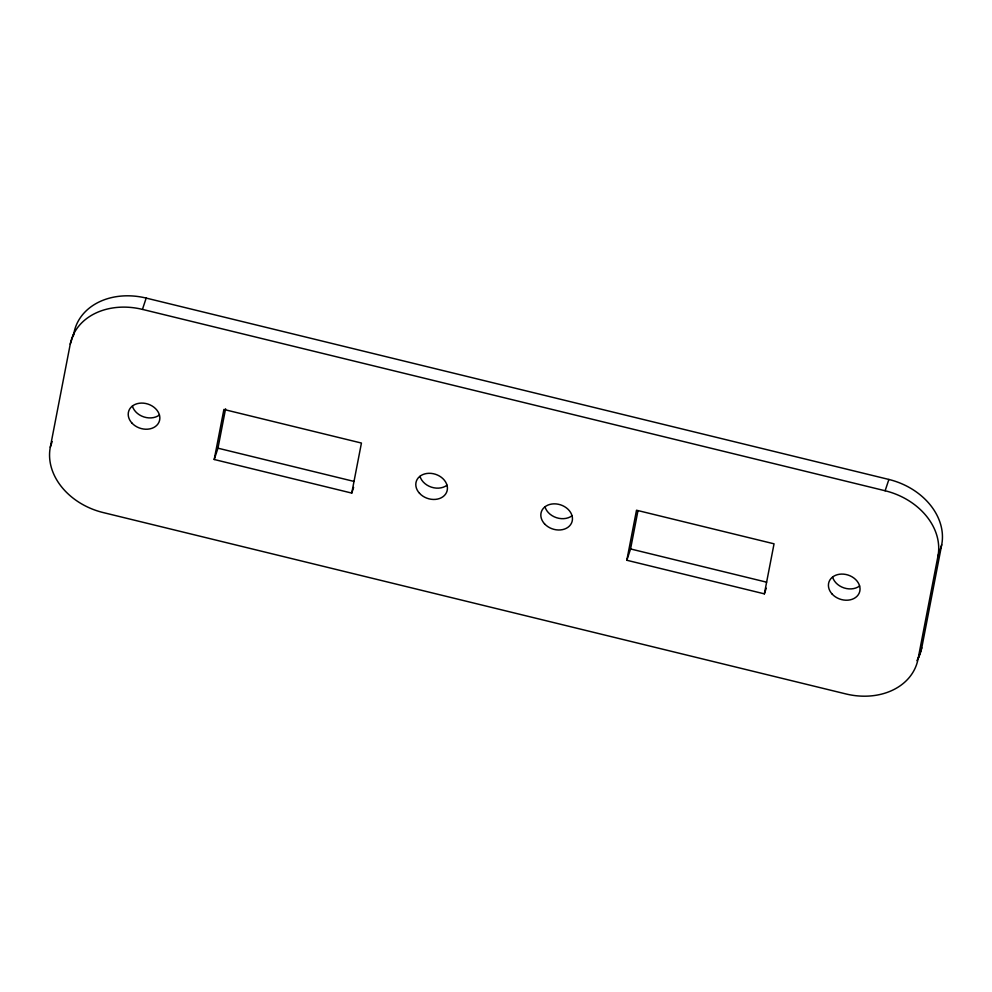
<?xml version="1.0" encoding="UTF-8"?>
<svg xmlns="http://www.w3.org/2000/svg" width="992" height="992" viewBox="0 0 992 992"><rect width="100%" height="100%" fill="white"/><g stroke="black" fill="none" stroke-linecap="round" stroke-linejoin="round"><path stroke-width="1.49" d="M50.294 447.243L70.246 344.162L73.978 332.853A64.48 50.815 18.3 0 1 146.184 298.084L888.882 479.458A64.48 50.815 18.3 0 1 941.706 544.757L921.754 647.838L918.022 659.147A64.48 50.815 18.3 0 1 845.816 693.916L103.118 512.542A64.48 50.815 18.3 0 1 50.294 447.243L52.154 441.589M73.396 335.879L73.978 332.853M214.21 459.494L223.894 409.46L361.435 443.052L351.751 493.086L214.21 459.494L217.955 448.186L225.581 408.766M626.82 560.257L636.504 510.223L774.045 543.814L764.361 593.848L626.82 560.257L630.565 548.948L637.906 511.041M918.022 659.147L937.973 556.066L941.706 544.757M70.246 344.162A64.48 50.815 18.3 0 1 142.439 309.392L146.184 298.084M351.751 493.086L353.623 487.432M764.361 593.848L766.233 588.194M937.973 556.066A64.48 50.815 18.3 0 0 885.137 490.755L888.882 479.458M142.439 309.392L885.137 490.755M217.955 448.186L353.995 481.418M630.565 548.948L766.605 582.18M921.754 647.838A64.48 50.815 18.3 0 1 916.906 660.635M859.618 585.962A16.12 12.698 18.3 0 1 844.018 587.921A16.12 12.698 18.3 0 1 832.598 577.108M572.037 515.741A16.12 12.698 18.3 0 1 556.45 517.688A16.12 12.698 18.3 0 1 545.017 506.875M159.427 414.978A16.12 12.698 18.3 0 1 143.84 416.925A16.12 12.698 18.3 0 1 132.407 406.112M447.008 485.2A16.12 12.698 18.3 0 1 431.408 487.159A16.12 12.698 18.3 0 1 419.988 476.346M832.102 594.034A16.12 12.698 18.3 0 0 859.084 593.34A16.12 12.698 18.3 0 0 841.489 574.083A16.12 12.698 18.3 0 0 832.102 594.034M544.521 523.813A16.12 12.698 18.3 0 0 571.504 523.106A16.12 12.698 18.3 0 0 553.92 503.849A16.12 12.698 18.3 0 0 544.521 523.813M419.492 493.272A16.12 12.698 18.3 0 0 446.474 492.565A16.12 12.698 18.3 0 0 428.879 473.308A16.12 12.698 18.3 0 0 419.492 493.272M131.911 423.051A16.12 12.698 18.3 0 0 158.894 422.344A16.12 12.698 18.3 0 0 141.31 403.087A16.12 12.698 18.3 0 0 131.911 423.051"/></g></svg>
